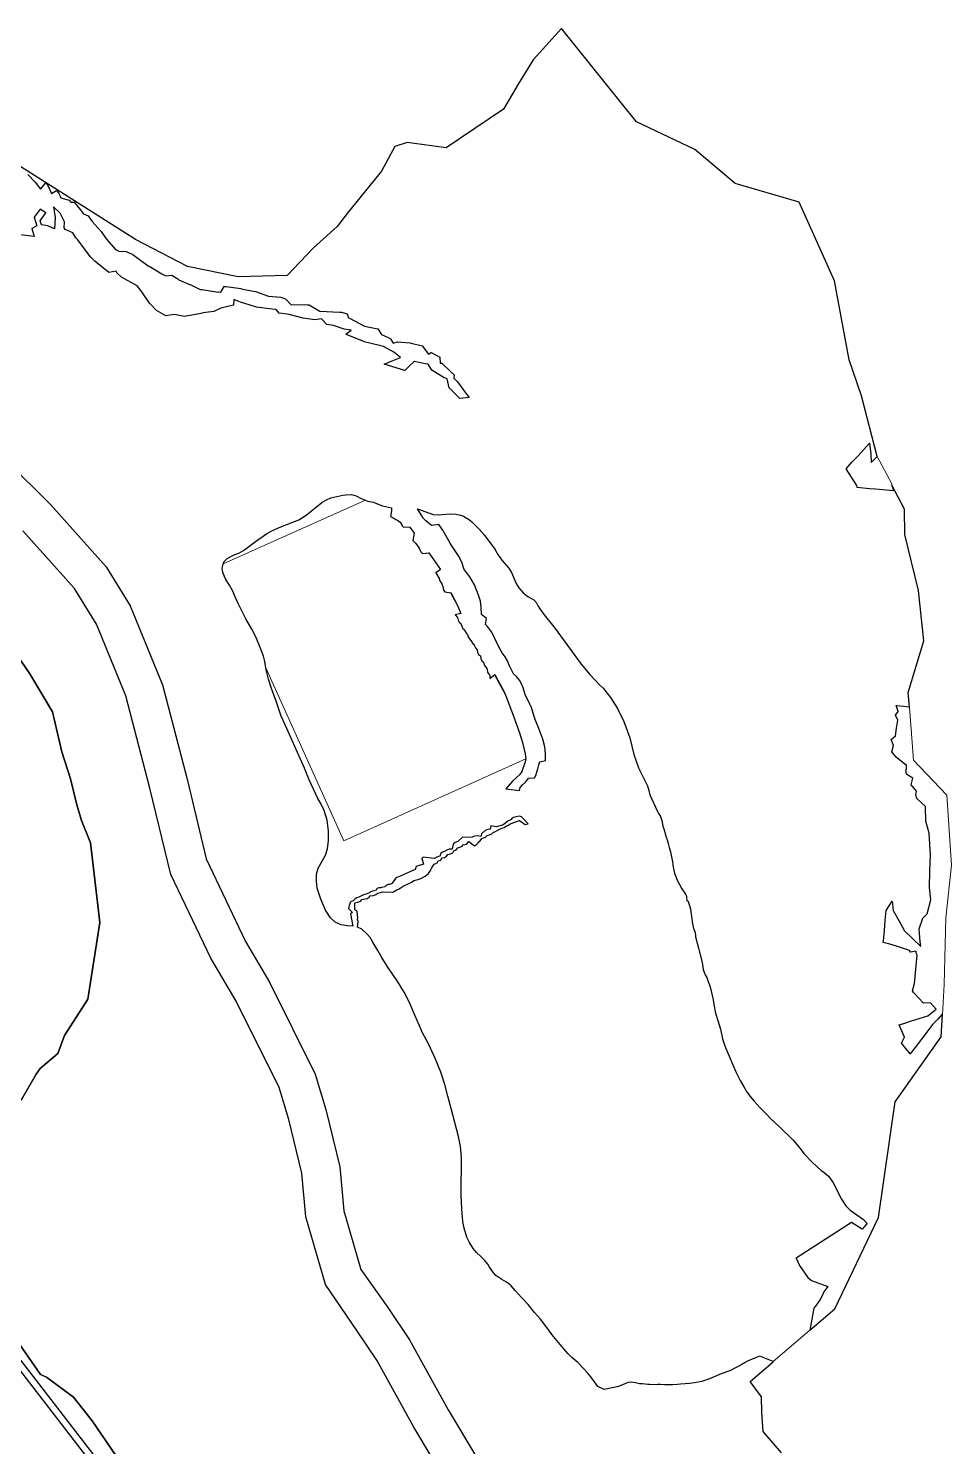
# Model space of a CAD drawing. Header units: millimetres. Extents: x 234550 to 240984, y 469077 to 474234.
# Drawn here: x 239646 to 239934.3, y 470751.5 to 471194.3 of the extents above; entities that cross this region are included whole.
import ezdxf

# ---------------------------------------------------------------- set-up
doc = ezdxf.new("R2010")
doc.units = ezdxf.units.MM
for name, color, linetype, lineweight in [('_proposed _Primary_road_Hatch', 7, 'Continuous', 0), ('_Proposed bicycle track hatch', 60, 'Continuous', 30), ('_Proposed institutional precinct_hatch', 150, 'Continuous', 0), ('_proposed OS-1_hatch', 70, 'Continuous', 0), ('E1', 108, 'Continuous', 30)]:
    doc.layers.add(name, color=color, linetype=linetype, lineweight=lineweight)

msp = doc.modelspace()

# ---------------------------------------------------------------- linework, layer by layer
at = {"layer": '_proposed _Primary_road_Hatch'}
for points in [[(239639.38, 471059.08), (239652.96, 471045.67), (239670.35, 471026.25), (239677.83, 471014), (239687.89, 470989.42), (239695.59, 470959.94), (239701.49, 470935.1), (239713.85, 470909.26), (239721.34, 470896.59), (239735.6, 470867.87), (239738.93, 470856.74), (239743.27, 470838.86), (239744.52, 470825.1), (239749.82, 470806.84), (239758.24, 470794.94), (239765.02, 470784.9), (239777.03, 470762.98), (239786.58, 470747.16)], [(239776.91, 470740.04), (239766.31, 470757.58), (239754.83, 470778.53), (239748.6, 470787.77), (239738.75, 470802.13), (239732.6, 470823.25), (239731.42, 470836.94), (239727.33, 470853.67), (239724.35, 470863.66), (239710.92, 470890.64), (239703.01, 470904.01), (239690.53, 470930.2), (239683.91, 470957.16), (239676.41, 470985.89), (239667.24, 471008.31), (239660.45, 471019.43), (239644.24, 471037.43)]]:
    msp.add_lwpolyline(points, dxfattribs=at)
at = {"layer": '_Proposed bicycle track hatch'}
msp.add_lwpolyline([(239675.13, 470734.32), (239629.6, 470793.19, -0.218525)], format="xyb", dxfattribs=at)
msp.add_lwpolyline([(239631.19, 470794.41), (239676.84, 470735.37)], dxfattribs=at)
at = {"layer": '_Proposed institutional precinct_hatch'}
msp.add_lwpolyline([(239645.86, 471148.66), (239648.1, 471146.29), (239649.79, 471144.14), (239651.49, 471146.13), (239652.13, 471145.31), (239653.27, 471142.77), (239654.79, 471143.76), (239655.42, 471142.99), (239655.99, 471141.97), (239656.11, 471141.42), (239658.71, 471140.69), (239659.25, 471140.03), (239660.29, 471140.12), (239662.21, 471137.75), (239663.22, 471136.39), (239664.67, 471135.77), (239665.64, 471134.45), (239665.92, 471134.05), (239668.72, 471130.89), (239670.27, 471128.62), (239670.4, 471128.55), (239673.24, 471125.28), (239674.24, 471124.81), (239676.59, 471124.67), (239678.65, 471123.69), (239679.02, 471123.45), (239683.43, 471120.2), (239683.76, 471120.04), (239687.67, 471117.74), (239687.72, 471117.72), (239688.89, 471117.05), (239690.77, 471117.26), (239692.64, 471116.18), (239693.04, 471115.87), (239696.08, 471114.44), (239696.71, 471114.27), (239699.67, 471112.82), (239700.23, 471112.76), (239705.24, 471112.02), (239705.36, 471112.04), (239706.15, 471111.94), (239707.1, 471113.76), (239707.73, 471113.76), (239712.37, 471113.09), (239712.82, 471112.88), (239716.9, 471112.21), (239720.97, 471110.76), (239724.8, 471110.44), (239726.24, 471109.89), (239728.02, 471108), (239732.29, 471108.08), (239733.15, 471107.97), (239733.72, 471107.97), (239737.02, 471106.07), (239743.1, 471105.74), (239743.79, 471105.74), (239745.51, 471105.24), (239745.94, 471103.95), (239746.53, 471103.78), (239750.92, 471101.33), (239755.15, 471100.57), (239756.24, 471098.75), (239758.36, 471097.82), (239759.02, 471097.45), (239759.88, 471096.03), (239761.23, 471096.48), (239765.19, 471096.11), (239765.54, 471096), (239769, 471095.17), (239770.95, 471092.57), (239771.75, 471093.1), (239774.45, 471091.64), (239774.57, 471089.8), (239775.11, 471089.85), (239777.93, 471087.15), (239778.98, 471086.14), (239778.8, 471085.08), (239779.88, 471084.04), (239780.27, 471083.55), (239782.22, 471080.96), (239783.63, 471079.09), (239780.76, 471078.8), (239777.39, 471082.14), (239776.78, 471084.95), (239775.98, 471085.2), (239775.82, 471085.22), (239772.01, 471087.63), (239770.87, 471089.53), (239769.99, 471089.61), (239766.47, 471090.28), (239764.9, 471088.9), (239763.5, 471087.47), (239757.06, 471089.53), (239759.63, 471090.57), (239762.2, 471091.62), (239760.06, 471093.26), (239756.88, 471095.03), (239752.21, 471096.14), (239751.29, 471096.4), (239745.8, 471098.56), (239745.12, 471098.86), (239746.79, 471100.11), (239744.56, 471100.47), (239741.24, 471101.57), (239739.16, 471101.84), (239737.53, 471103.61), (239735.47, 471103.31), (239731.79, 471103.83), (239727.48, 471104.98), (239726.81, 471105.08), (239724.29, 471105.38), (239723.4, 471106.52), (239722.12, 471106.68), (239717.19, 471107.31), (239714.92, 471108.02), (239712.56, 471108.74), (239711.44, 471109.2), (239710.2, 471109.67), (239710.05, 471107.88), (239706.13, 471106.98), (239703.89, 471105.91), (239700.54, 471105.48), (239699.83, 471105.32), (239694.77, 471104.38), (239691.59, 471105), (239688.88, 471104.57), (239685.99, 471106.23), (239683.94, 471108.44), (239683.65, 471108.89), (239681.44, 471112.07), (239680.01, 471114), (239675.14, 471116.63), (239673.72, 471117.87), (239673.42, 471118.49), (239671.16, 471118.16), (239666.79, 471121.64), (239665.84, 471122.55), (239665.34, 471123.07), (239661.44, 471128.26), (239660.86, 471128.9), (239659.92, 471130.46), (239657.55, 471131.51), (239657.24, 471132.06), (239657.31, 471133.92), (239655.91, 471136.67), (239653.88, 471138.65), (239654.34, 471135.25), (239654.2, 471131.78), (239652.09, 471132.65), (239650.07, 471132.95), (239649.68, 471134.28), (239651.45, 471136.78), (239649.74, 471137.91), (239647.87, 471135.34), (239648.63, 471132.73), (239647.06, 471131.83), (239647.83, 471129.4), (239641.64, 471130.13)], dxfattribs=at)
for points in [[(239916.13, 471049.91), (239910.46, 471050.44), (239908.57, 471050.61), (239904.79, 471050.97), (239904.62, 471051.63), (239901.3, 471056.82), (239903.25, 471058.96), (239905.03, 471060.92), (239906.81, 471062.88), (239908.59, 471064.84), (239909.07, 471061.36), (239909.1, 471058.78), (239911.04, 471060.71), (239915.55, 471052.08)], [(239874.39, 470779.78), (239873.28, 470779.41), (239870.5, 470778.21), (239869.83, 470777.83), (239868.74, 470777.14), (239865.05, 470775.21), (239862.33, 470774.24), (239858.71, 470772.67), (239856.32, 470771.84), (239853.97, 470771.4), (239852.38, 470771.27), (239851.05, 470771.14), (239849.59, 470771.02), (239848.57, 470770.89), (239847.11, 470770.83), (239844.7, 470770.83), (239843.37, 470770.89), (239842.45, 470770.89), (239842.19, 470770.87), (239839.98, 470770.95), (239839.41, 470770.98), (239837.77, 470771.14), (239836.76, 470771.19), (239835.55, 470771.42), (239834.86, 470771.56), (239834.09, 470771.61), (239833.25, 470771.55), (239832.24, 470771.19), (239830.75, 470770.5), (239829.79, 470770.25), (239828.27, 470769.84), (239825.8, 470769.35), (239823.85, 470770.35), (239822.78, 470771.74), (239821.57, 470773.33), (239820.56, 470774.53), (239819.25, 470776.03), (239817.54, 470777.8), (239815.73, 470779.39), (239814.44, 470780.66), (239812.53, 470782.75), (239809.4, 470786.51), (239808.47, 470787.9), (239805.87, 470791.33), (239804.03, 470793.36), (239802, 470795.9), (239800.01, 470798.13), (239798.11, 470800.22), (239796.74, 470801.74), (239796.01, 470802.38), (239795.28, 470802.89), (239794.55, 470803.34), (239793.82, 470803.69), (239791.99, 470804.91), (239790.99, 470806.1), (239789.93, 470807.59), (239789.47, 470808.51), (239788.56, 470809.65), (239787.28, 470810.88), (239785.95, 470812.17), (239784.9, 470813.42), (239783.69, 470815.31), (239782.87, 470816.98), (239782.02, 470819.69), (239781.66, 470821.81), (239781.34, 470825.79), (239781.14, 470830.09), (239781.24, 470841.78), (239780.93, 470845.25), (239780.33, 470848.31), (239778.02, 470857.06), (239776.96, 470860.97), (239776.03, 470864.6), (239774.76, 470868.41), (239773.13, 470872.48), (239771.04, 470877.06), (239769.11, 470880.68), (239767.66, 470883.83), (239766.33, 470887), (239765.01, 470890.22), (239763.3, 470893.47), (239761.34, 470896.7), (239758.29, 470901.21), (239756.5, 470904), (239755.14, 470906.4), (239753.65, 470908.83), (239752.73, 470910.46), (239751.79, 470911.53), (239750.08, 470913.04), (239748.75, 470913.76), (239748.98, 470915.46), (239748.82, 470916.13), (239748.86, 470916.59), (239748.81, 470917.64), (239748.65, 470918.57), (239748.53, 470918.83), (239747.95, 470919.17), (239747.97, 470921.32), (239748.85, 470921.49), (239749.76, 470921.87), (239750.04, 470922.38), (239751.83, 470922.69), (239752.39, 470923.05), (239752.75, 470923.51), (239753.78, 470923.62), (239754.54, 470923.91), (239754.99, 470924.37), (239755.99, 470924.56), (239756.54, 470924.73), (239759.8, 470924.65), (239761.03, 470925.37), (239761.77, 470925.67), (239763.07, 470926.51), (239764.78, 470927.37), (239765.72, 470927.73), (239766.32, 470928.31), (239768.07, 470928.66), (239768.59, 470928.86), (239769.86, 470929.59), (239770.94, 470930.5), (239771.55, 470931.37), (239772.07, 470932.42), (239772.72, 470933.37), (239773, 470933.45), (239773.6, 470933.85), (239773.93, 470934.47), (239774.83, 470934.61), (239775.11, 470935.34), (239775.94, 470935.51), (239776.56, 470935.88), (239777, 470936.37), (239777.85, 470936.6), (239778.48, 470936.97), (239778.84, 470937.59), (239779.54, 470937.9), (239780.07, 470938.46), (239781.07, 470938.82), (239781.43, 470939.02), (239781.74, 470939.46), (239782.79, 470939.65), (239783.5, 470940.49), (239785.3, 470939.13), (239785.9, 470939.55), (239786.41, 470940.03), (239786.69, 470940.37), (239786.91, 470940.54), (239787.36, 470941.09), (239787.6, 470941.37), (239788.07, 470941.56), (239788.68, 470941.86), (239789.28, 470942.37), (239789.99, 470942.54), (239790.75, 470942.89), (239791.24, 470943.37), (239791.61, 470943.48), (239792.41, 470943.87), (239793.26, 470944.39), (239793.87, 470944.58), (239794.54, 470944.84), (239795.28, 470945.37), (239795.88, 470945.57), (239796.42, 470945.99), (239799.34, 470947), (239801.07, 470945.74), (239802.07, 470946), (239799.97, 470948.16), (239799.37, 470948.37), (239798.24, 470948.2), (239797.5, 470947.95), (239796.89, 470947.56), (239796.81, 470947.37), (239795.69, 470946.76), (239794.55, 470945.89), (239794.07, 470945.52), (239792.07, 470945.08), (239790.38, 470945.37), (239790.18, 470944.28), (239789.47, 470944.16), (239788.59, 470943.86), (239787.53, 470942.82), (239787.27, 470942.01), (239786.3, 470942.2), (239785.28, 470942.11), (239784.59, 470941.86), (239781.45, 470941.75), (239780.14, 470940.42), (239779.28, 470940.16), (239778.74, 470939.7), (239778.66, 470939.37), (239778.57, 470939.21), (239778.35, 470938.09), (239777.43, 470938.02), (239776.66, 470937.78), (239775.96, 470937.37), (239775.31, 470937.14), (239774.75, 470936.7), (239774.44, 470935.86), (239773.75, 470935.7), (239772.73, 470935.15), (239769.27, 470935.57), (239768.88, 470935.19), (239769.39, 470933.37), (239767.07, 470932.66), (239766.72, 470931.73), (239762.07, 470929.63), (239761.07, 470929.18), (239760.58, 470928.87), (239759.55, 470927.43), (239759.53, 470927.37), (239758.75, 470927.05), (239758.37, 470927.08), (239757.68, 470926.77), (239757.35, 470926.26), (239756.34, 470926.11), (239756.07, 470926.01), (239755.49, 470925.96), (239755.07, 470925.84), (239754.77, 470925.68), (239754.56, 470925.28), (239753.17, 470924.87), (239752.56, 470924.57), (239752.34, 470924.37), (239751.39, 470924.06), (239751.07, 470923.89), (239750.67, 470923.78), (239749.17, 470923.06), (239748.57, 470922.87), (239748.07, 470922.57), (239747.43, 470921.97), (239746.74, 470921.71), (239746.47, 470921.4), (239746.2, 470920.5), (239745.92, 470919.53), (239747.2, 470918.32), (239746.6, 470917.84), (239747.35, 470914.02), (239745.53, 470914.14), (239743.71, 470914.44), (239741.8, 470915.24), (239740.29, 470916.61), (239738.82, 470919), (239737.28, 470922.46), (239736.22, 470925.85), (239735.95, 470928.11), (239736.01, 470930.3), (239736.53, 470932.17), (239738.74, 470936.23), (239739.39, 470938.13), (239739.67, 470940.73), (239739.75, 470943.68), (239739.27, 470947.12), (239738.32, 470950.19), (239737.42, 470952.1), (239736.31, 470954.11), (239733.66, 470959.75), (239732.2, 470963.33), (239728.77, 470971.06), (239726.71, 470975.73), (239724.93, 470979.63), (239723.52, 470983.93), (239721.88, 470988.18), (239720.95, 470991.14), (239720.23, 470994.11), (239719.86, 470996.64), (239719.45, 470998.32), (239718.61, 471000.53), (239717.02, 471004.36), (239715.73, 471006.79), (239713.92, 471010.02), (239711.64, 471014.51), (239710.59, 471016.9), (239709.74, 471018.83), (239708.79, 471020.51), (239707.73, 471022.01), (239707.09, 471023.36), (239706.74, 471024.53), (239706.5, 471025.78), (239706.8, 471027.05), (239707.16, 471027.83), (239708.1, 471028.79), (239709.83, 471029.75), (239710.44, 471030.09), (239711.71, 471030.47), (239713.18, 471031.27), (239716.92, 471034.15), (239720.37, 471036.53), (239721.84, 471037.38), (239723.14, 471037.96), (239724.84, 471038.75), (239730.5, 471040.88), (239732.71, 471042.3), (239737.65, 471046.31), (239739.05, 471047.16), (239740.41, 471047.74), (239744.22, 471048.63), (239745.14, 471048.71), (239746.85, 471048.8), (239748.33, 471048.38), (239749.91, 471047.53), (239752.03, 471046.7), (239753.62, 471046.37), (239756.59, 471045.21), (239759.4, 471044.64), (239759.38, 471043.73), (239759.07, 471041.98), (239760.15, 471041.43), (239760.73, 471041.03), (239761.22, 471040.75), (239762.07, 471040.12), (239762.61, 471039.37), (239762.76, 471039.06), (239763.07, 471038.68), (239765.14, 471038.55), (239766.42, 471036.72), (239766.07, 471034.43), (239766.96, 471033.48), (239767.81, 471032.37), (239768.07, 471032.04), (239768.54, 471030.91), (239769.07, 471030.38), (239771, 471030.62), (239774.7, 471025.37), (239773.25, 471024.37), (239773.51, 471023.81), (239774.28, 471022.58), (239774.5, 471021.8), (239775.07, 471020.87), (239775.37, 471020.08), (239775.66, 471018.96), (239776.06, 471018.37), (239778.04, 471018.11), (239779.06, 471016.02), (239780.07, 471013.93), (239781.06, 471011.64), (239779.22, 471011.23), (239779.96, 471010.37), (239780.22, 471009.52), (239780.53, 471008.92), (239781.07, 471008.57), (239781.41, 471007.37), (239781.62, 471006.92), (239782.07, 471006.6), (239782.25, 471006.19), (239782.8, 471005.37), (239783.07, 471005.09), (239783.31, 471004.37), (239783.58, 471003.88), (239784.28, 471003.16), (239784.71, 471002.37), (239785.07, 471002.05), (239785.27, 471001.57), (239785.4, 471001.37), (239785.57, 471000.88), (239786.16, 471000.29), (239786.26, 470999.56), (239786.36, 470999.37), (239786.56, 470998.86), (239787.12, 470998.41), (239787.23, 470997.53), (239787.34, 470997.37), (239787.56, 470996.86), (239788.12, 470996.48), (239788.4, 470995.37), (239789.07, 470994.7), (239789.27, 470994.18), (239789.39, 470993.37), (239789.78, 470992.66), (239790.1, 470992.41), (239790.08, 470991.37), (239791.68, 470992.62), (239792.61, 470990.87), (239794.47, 470987.37), (239795.31, 470985.37), (239796.32, 470982.62), (239797.34, 470979.87), (239799.37, 470974.37), (239800.25, 470971.37), (239801.07, 470967.81), (239801.32, 470966.39), (239801.09, 470965.37), (239800.07, 470962.34), (239799.43, 470961.37), (239797.13, 470959.31), (239795.07, 470956.86), (239799.36, 470956.37), (239799.57, 470957.37), (239800.32, 470958.13), (239801.32, 470959.12), (239802.17, 470960.28), (239804.06, 470960.36), (239804.43, 470961.02), (239804.67, 470961.77), (239804.91, 470962.54), (239805.07, 470963.19), (239805.42, 470964.37), (239805.66, 470965.37), (239807.42, 470965.72), (239807.49, 470967.37), (239807.34, 470969.37), (239807.16, 470970.46), (239806.68, 470972.37), (239805.43, 470975.73), (239804.24, 470978.54), (239803.94, 470979.49), (239803.04, 470982.34), (239802.6, 470983.37), (239801.11, 470986.37), (239800.4, 470988.7), (239800.1, 470989.4), (239799.41, 470990.71), (239798.92, 470991.37), (239798.53, 470991.84), (239797.5, 470992.8), (239796.17, 470995.47), (239795.59, 470996.9), (239794.85, 470998.15), (239793.92, 470999.37), (239793.44, 471000.3), (239791.83, 471003.37), (239791.3, 471004.6), (239790.58, 471005.88), (239789.31, 471007.61), (239788.75, 471008.19), (239789.07, 471010.09), (239787.48, 471011.37), (239787.42, 471013.72), (239787.17, 471015.47), (239786.59, 471017.37), (239785.26, 471020.56), (239783.8, 471023.1), (239782.11, 471025.37), (239781.34, 471027.64), (239780.32, 471029.62), (239777.8, 471033.37), (239775.4, 471037.7), (239774.17, 471039.47), (239771.87, 471039.17), (239770.07, 471040.63), (239769.32, 471041.37), (239768.82, 471042.19), (239767.53, 471044.31), (239772.36, 471042.56), (239773.92, 471042.44), (239777.74, 471042.75), (239779.45, 471042.67), (239781.04, 471042.33), (239781.89, 471041.99), (239782.73, 471041.5), (239783.71, 471040.85), (239784.44, 471040.24), (239784.84, 471039.81), (239786.42, 471038.25), (239786.75, 471038.01), (239788.34, 471036.21), (239791.62, 471031.77), (239792.59, 471030.02), (239792.79, 471029.75), (239793.85, 471028.29), (239796.06, 471025.84), (239796.87, 471024.43), (239798.3, 471021.03), (239799.13, 471019.7), (239800.54, 471018.15), (239801.99, 471016.95), (239803.79, 471015.89), (239804.66, 471014.94), (239805.21, 471013.96), (239805.72, 471013.12), (239807.01, 471011.22), (239810.51, 471006.98), (239814.96, 471000.81), (239818.6, 470995.8), (239821.29, 470992.56), (239824.27, 470989.36), (239825.44, 470988.37), (239827.79, 470985.43), (239829.99, 470981.97), (239831.95, 470977.88), (239833.8, 470972.87), (239835.05, 470967.64), (239836.48, 470963.5), (239839.3, 470957.84), (239839.74, 470956.4), (239840.01, 470955.05), (239842.38, 470949.85), (239842.69, 470949.16), (239843.32, 470948.22), (239843.76, 470947.04), (239844.14, 470945.29), (239844.39, 470944.38), (239845.14, 470941.85), (239845.4, 470941), (239845.74, 470939.8), (239846.08, 470938.59), (239846.44, 470937.24), (239847.13, 470934.1), (239847.33, 470932.46), (239847.73, 470930.54), (239848.57, 470928.34), (239849.99, 470925.72), (239851.17, 470924.05), (239851.35, 470923.65), (239851.45, 470923.37), (239851.51, 470922.93), (239851.51, 470922.81), (239851.6, 470922.37), (239851.55, 470921.89), (239852.04, 470921.86), (239852.7, 470919.29), (239853.31, 470914.77), (239853.75, 470912.89), (239854.08, 470912.4), (239854.32, 470911.24), (239854.26, 470910.72), (239855.22, 470907.17), (239856.37, 470902.67), (239856.7, 470900.46), (239857.28, 470898.8), (239857.83, 470898.01), (239858.99, 470894.72), (239859.77, 470891.03), (239859.97, 470889.53), (239860.52, 470886.91), (239861.27, 470884.59), (239862.13, 470881.88), (239862.77, 470878.9), (239863.43, 470876.7), (239863.88, 470875.6), (239866.84, 470868.54), (239868.27, 470865.84), (239869.3, 470864.1), (239870.23, 470862.38), (239871.33, 470860.8), (239872.59, 470859.35), (239874.47, 470857.29), (239876.21, 470855.49), (239877.8, 470853.85), (239880.42, 470851.53), (239884.79, 470847.26), (239886.99, 470844.62), (239888.12, 470843.06), (239890.71, 470840.3), (239893.57, 470837.76), (239894.37, 470837.23), (239895.96, 470835.82), (239897.3, 470833.9), (239899.82, 470828.79), (239901.21, 470826.67), (239902.61, 470825.36), (239906.73, 470822.42), (239907.63, 470821.43), (239907.8, 470821.09), (239906.36, 470819.41), (239902.95, 470821.48), (239885.74, 470810.37), (239886.74, 470808.04), (239889.35, 470804.37), (239890.49, 470803.37), (239895.63, 470801.51), (239894.37, 470799.83), (239893.87, 470798.63), (239893.19, 470797.46), (239891.74, 470795.38), (239891.24, 470794.77), (239889.98, 470787.88), (239878.58, 470778.06)], [(239931.28, 470886.52), (239929.94, 470884.94), (239928.38, 470883.43), (239924.82, 470878.77), (239922.45, 470875.67), (239921.27, 470874.12), (239918.6, 470877.45), (239919.49, 470879.37), (239917.85, 470883.22), (239919.64, 470883.78), (239921.42, 470884.34), (239926.79, 470886.03), (239929.46, 470888.13), (239927.65, 470890.08), (239925.43, 470889.98), (239923.86, 470891.68), (239922.34, 470893.32), (239922.02, 470893.86), (239922.65, 470896.14), (239923.53, 470905), (239923.22, 470905.65), (239923.17, 470905.74), (239923.22, 470906.27), (239921.37, 470905.89), (239921.12, 470906.41), (239917.02, 470907.74), (239914.97, 470908.4), (239912.93, 470908.97), (239912.95, 470909.45), (239913.26, 470912.68), (239913.55, 470915.82), (239913.85, 470918.95), (239915.68, 470921.84), (239915.96, 470918.92), (239917.78, 470915.76), (239919.59, 470912.6), (239924.6, 470907.69), (239924.46, 470909.09), (239924.07, 470913.22), (239925.27, 470916.56), (239926.66, 470917.87), (239927.76, 470922.25), (239927.39, 470926.14), (239927.5, 470931.33), (239927.66, 470936.17), (239927.26, 470943.02), (239926.23, 470946.79), (239926.09, 470951.4), (239923.43, 470953.92), (239923.05, 470954.88), (239923.3, 470956.19), (239922.9, 470956.68), (239921.64, 470958.2), (239922.14, 470960.22), (239920.32, 470961.4), (239920.02, 470961.76), (239920.16, 470964.19), (239916.96, 470966.83), (239915.57, 470968.42), (239916.11, 470970.4), (239915.41, 470972.26), (239916.69, 470973.5), (239917.06, 470975.89), (239917.51, 470978.31), (239916.69, 470979.94), (239917.58, 470981.1), (239916.9, 470982.9), (239919.27, 470982.7), (239920.85, 470982.5), (239921.11, 470982.42), (239922.37, 470965.87), (239932.74, 470954.96), (239934.25, 470933.06), (239932.4, 470916.62), (239931.95, 470895.83), (239931.42, 470886.43)]]:
    msp.add_lwpolyline(points, close=True, dxfattribs=at)
at = {"layer": '_proposed OS-1_hatch'}
msp.add_lwpolyline([(239790.08, 470991.37), (239790.1, 470992.41), (239789.78, 470992.66), (239789.39, 470993.37), (239789.27, 470994.18), (239789.07, 470994.7), (239788.4, 470995.37), (239788.12, 470996.48), (239787.56, 470996.86), (239787.34, 470997.37), (239787.23, 470997.53), (239787.12, 470998.41), (239786.56, 470998.86), (239786.36, 470999.37), (239786.26, 470999.56), (239786.16, 471000.29), (239785.57, 471000.88), (239785.4, 471001.37), (239785.27, 471001.57), (239785.07, 471002.05), (239784.71, 471002.37), (239784.28, 471003.16), (239783.58, 471003.88), (239783.31, 471004.37), (239783.07, 471005.09), (239782.8, 471005.37), (239782.25, 471006.19), (239782.07, 471006.6), (239781.62, 471006.92), (239781.41, 471007.37), (239781.07, 471008.57), (239780.53, 471008.92), (239780.22, 471009.52), (239779.96, 471010.37), (239779.22, 471011.23), (239781.06, 471011.64), (239780.07, 471013.93), (239780, 471014.07), (239777.82, 471018.14), (239776.06, 471018.37), (239775.66, 471018.96), (239775.37, 471020.08), (239775.07, 471020.87), (239774.5, 471021.8), (239774.28, 471022.58), (239773.51, 471023.81), (239773.25, 471024.37), (239774.7, 471025.37), (239771.51, 471029.9), (239771, 471030.62), (239769.07, 471030.38), (239768.54, 471030.91), (239768.07, 471032.04), (239767.81, 471032.37), (239766.96, 471033.48), (239766.07, 471034.43), (239766.42, 471036.72), (239765.14, 471038.55), (239763.07, 471038.68), (239762.76, 471039.06), (239762.61, 471039.37), (239762.07, 471040.12), (239761.22, 471040.75), (239760.73, 471041.03), (239760.15, 471041.43), (239759.07, 471041.98), (239759.38, 471043.73), (239759.4, 471044.64), (239756.59, 471045.21), (239753.62, 471046.37), (239752.03, 471046.7), (239751.24, 471047.01), (239706.85, 471027.17), (239706.8, 471027.05), (239706.5, 471025.78), (239706.74, 471024.53), (239706.84, 471024.21), (239708.01, 471021.62), (239708.79, 471020.51), (239709.74, 471018.83), (239710.59, 471016.9), (239711.64, 471014.51), (239713.92, 471010.02), (239715.73, 471006.79), (239717.02, 471004.36), (239718.61, 471000.53), (239719.45, 470998.32), (239719.86, 470996.64), (239720.15, 470994.67), (239744.48, 470940.69), (239801.3, 470966.29), (239801.32, 470966.39), (239801.07, 470967.81), (239800.25, 470971.37), (239799.37, 470974.37), (239797.34, 470979.87), (239796.32, 470982.62), (239795.31, 470985.37), (239794.98, 470986.15), (239791.56, 470992.53)], close=True, dxfattribs=at)
at = {"layer": 'E1'}
for points in [[(239881.17, 470749.63), (239875.41, 470756.28), (239875.02, 470762.16), (239874.92, 470767.03), (239871.35, 470771.91), (239878.51, 470778), (239878.58, 470778.06), (239874.39, 470779.78), (239873.28, 470779.41), (239870.5, 470778.21), (239869.83, 470777.83), (239868.74, 470777.14), (239865.05, 470775.21), (239862.33, 470774.24), (239858.71, 470772.67), (239856.32, 470771.84), (239853.97, 470771.4), (239852.38, 470771.27), (239851.05, 470771.14), (239849.59, 470771.02), (239848.57, 470770.89), (239847.11, 470770.83), (239844.7, 470770.83), (239843.37, 470770.89), (239842.45, 470770.89), (239842.19, 470770.87), (239839.98, 470770.95), (239839.41, 470770.98), (239837.77, 470771.14), (239836.76, 470771.19), (239835.55, 470771.42), (239834.86, 470771.56), (239834.09, 470771.61), (239833.25, 470771.55), (239832.24, 470771.19), (239830.75, 470770.5), (239829.79, 470770.25), (239828.27, 470769.84), (239825.8, 470769.35), (239823.85, 470770.35), (239822.78, 470771.74), (239821.57, 470773.33), (239820.56, 470774.53), (239819.25, 470776.03), (239817.54, 470777.8), (239815.73, 470779.39), (239814.44, 470780.66), (239812.53, 470782.75), (239809.4, 470786.51), (239808.47, 470787.9), (239805.87, 470791.33), (239804.03, 470793.36), (239802, 470795.9), (239800.01, 470798.13), (239798.11, 470800.22), (239796.74, 470801.74), (239796.01, 470802.38), (239795.28, 470802.89), (239794.55, 470803.34), (239793.82, 470803.69), (239791.99, 470804.91), (239790.99, 470806.1), (239789.93, 470807.59), (239789.47, 470808.51), (239788.56, 470809.65), (239787.28, 470810.88), (239785.95, 470812.17), (239784.9, 470813.42), (239783.69, 470815.31), (239782.87, 470816.98), (239782.02, 470819.69), (239781.66, 470821.81), (239781.34, 470825.79), (239781.14, 470830.09), (239781.24, 470841.78), (239780.93, 470845.25), (239780.33, 470848.31), (239778.02, 470857.06), (239776.96, 470860.97), (239776.03, 470864.6), (239774.76, 470868.41), (239773.13, 470872.48), (239771.04, 470877.06), (239769.11, 470880.68), (239767.66, 470883.83), (239766.33, 470887), (239765.01, 470890.22), (239763.3, 470893.47), (239761.34, 470896.7), (239758.29, 470901.21), (239756.5, 470904), (239755.14, 470906.4), (239753.65, 470908.83), (239752.73, 470910.46), (239751.79, 470911.53), (239750.08, 470913.04), (239748.75, 470913.76), (239748.98, 470915.46), (239748.82, 470916.13), (239748.86, 470916.59), (239748.81, 470917.64), (239748.65, 470918.57), (239748.53, 470918.83), (239747.95, 470919.17), (239747.97, 470921.32), (239748.85, 470921.49), (239749.76, 470921.87), (239750.04, 470922.38), (239751.83, 470922.69), (239752.39, 470923.05), (239752.75, 470923.51), (239753.78, 470923.62), (239754.54, 470923.91), (239754.99, 470924.37), (239755.99, 470924.56), (239756.54, 470924.73), (239759.8, 470924.65), (239761.03, 470925.37), (239761.77, 470925.67), (239763.07, 470926.51), (239764.78, 470927.37), (239765.72, 470927.73), (239766.32, 470928.31), (239768.07, 470928.66), (239768.59, 470928.86), (239769.86, 470929.59), (239770.94, 470930.5), (239771.55, 470931.37), (239772.07, 470932.42), (239772.72, 470933.37), (239773, 470933.45), (239773.6, 470933.85), (239773.93, 470934.47), (239774.83, 470934.61), (239775.11, 470935.34), (239775.94, 470935.51), (239776.56, 470935.88), (239777, 470936.37), (239777.85, 470936.6), (239778.48, 470936.97), (239778.84, 470937.59), (239779.54, 470937.9), (239780.07, 470938.46), (239781.07, 470938.82), (239781.43, 470939.02), (239781.74, 470939.46), (239782.79, 470939.65), (239783.5, 470940.49), (239785.3, 470939.13), (239785.9, 470939.55), (239786.41, 470940.03), (239786.69, 470940.37), (239786.91, 470940.54), (239787.36, 470941.09), (239787.6, 470941.37), (239788.07, 470941.56), (239788.68, 470941.86), (239789.28, 470942.37), (239789.99, 470942.54), (239790.75, 470942.89), (239791.24, 470943.37), (239791.61, 470943.48), (239792.41, 470943.87), (239793.26, 470944.39), (239793.87, 470944.58), (239794.54, 470944.84), (239795.28, 470945.37), (239795.88, 470945.57), (239796.42, 470945.99), (239799.34, 470947), (239801.07, 470945.74), (239802.07, 470946), (239799.97, 470948.16), (239799.37, 470948.37), (239798.24, 470948.2), (239797.5, 470947.95), (239796.89, 470947.56), (239796.81, 470947.37), (239795.69, 470946.76), (239794.55, 470945.89), (239794.07, 470945.52), (239792.07, 470945.08), (239790.38, 470945.37), (239790.18, 470944.28), (239789.47, 470944.16), (239788.59, 470943.86), (239787.53, 470942.82), (239787.27, 470942.01), (239786.3, 470942.2), (239785.28, 470942.11), (239784.59, 470941.86), (239781.45, 470941.75), (239780.14, 470940.42), (239779.28, 470940.16), (239778.74, 470939.7), (239778.66, 470939.37), (239778.57, 470939.21), (239778.35, 470938.09), (239777.43, 470938.02), (239776.66, 470937.78), (239775.96, 470937.37), (239775.31, 470937.14), (239774.75, 470936.7), (239774.44, 470935.86), (239773.75, 470935.7), (239772.73, 470935.15), (239769.27, 470935.57), (239768.88, 470935.19), (239769.39, 470933.37), (239767.07, 470932.66), (239766.72, 470931.73), (239762.07, 470929.63), (239761.07, 470929.18), (239760.58, 470928.87), (239759.55, 470927.43), (239759.53, 470927.37), (239758.75, 470927.05), (239758.37, 470927.08), (239757.68, 470926.77), (239757.35, 470926.26), (239756.34, 470926.11), (239756.07, 470926.01), (239755.49, 470925.96), (239755.07, 470925.84), (239754.77, 470925.68), (239754.56, 470925.28), (239753.17, 470924.87), (239752.56, 470924.57), (239752.34, 470924.37), (239751.39, 470924.06), (239751.07, 470923.89), (239750.67, 470923.78), (239749.17, 470923.06), (239748.57, 470922.87), (239748.07, 470922.57), (239747.43, 470921.97), (239746.74, 470921.71), (239746.47, 470921.4), (239746.2, 470920.5), (239745.92, 470919.53), (239747.2, 470918.32), (239746.6, 470917.84), (239747.35, 470914.02), (239745.53, 470914.14), (239743.71, 470914.44), (239741.8, 470915.24), (239740.29, 470916.61), (239738.82, 470919), (239737.28, 470922.46), (239736.22, 470925.85), (239735.95, 470928.11), (239736.01, 470930.3), (239736.53, 470932.17), (239738.74, 470936.23), (239739.39, 470938.13), (239739.67, 470940.73), (239739.75, 470943.68), (239739.27, 470947.12), (239738.32, 470950.19), (239737.42, 470952.1), (239736.31, 470954.11), (239733.66, 470959.75), (239732.2, 470963.33), (239728.77, 470971.06), (239726.71, 470975.73), (239724.93, 470979.63), (239723.52, 470983.93), (239721.88, 470988.18), (239720.95, 470991.14), (239720.23, 470994.11), (239719.86, 470996.64), (239719.45, 470998.32), (239718.61, 471000.53), (239717.02, 471004.36), (239715.73, 471006.79), (239713.92, 471010.02), (239711.64, 471014.51), (239710.59, 471016.9), (239709.74, 471018.83), (239708.79, 471020.51), (239707.73, 471022.01), (239707.09, 471023.36), (239706.74, 471024.53), (239706.5, 471025.78), (239706.8, 471027.05), (239707.16, 471027.83), (239708.1, 471028.79), (239709.83, 471029.75), (239710.44, 471030.09), (239711.71, 471030.47), (239713.18, 471031.27), (239716.92, 471034.15), (239720.37, 471036.53), (239721.84, 471037.38), (239723.14, 471037.96), (239724.84, 471038.75), (239730.5, 471040.88), (239732.71, 471042.3), (239737.65, 471046.31), (239739.05, 471047.16), (239740.41, 471047.74), (239744.22, 471048.63), (239745.14, 471048.71), (239746.85, 471048.8), (239748.33, 471048.38), (239749.91, 471047.53), (239752.03, 471046.7), (239753.62, 471046.37), (239756.59, 471045.21), (239759.4, 471044.64), (239759.38, 471043.73), (239759.07, 471041.98), (239760.15, 471041.43), (239760.73, 471041.03), (239761.22, 471040.75), (239762.07, 471040.12), (239762.61, 471039.37), (239762.76, 471039.06), (239763.07, 471038.68), (239765.14, 471038.55), (239766.42, 471036.72), (239766.07, 471034.43), (239766.96, 471033.48), (239767.81, 471032.37), (239768.07, 471032.04), (239768.54, 471030.91), (239769.07, 471030.38), (239771, 471030.62), (239774.7, 471025.37), (239773.25, 471024.37), (239773.51, 471023.81), (239774.28, 471022.58), (239774.5, 471021.8), (239775.07, 471020.87), (239775.37, 471020.08), (239775.66, 471018.96), (239776.06, 471018.37), (239778.04, 471018.11), (239779.06, 471016.02), (239780.07, 471013.93), (239781.06, 471011.64), (239779.22, 471011.23), (239779.96, 471010.37), (239780.22, 471009.52), (239780.53, 471008.92), (239781.07, 471008.57), (239781.41, 471007.37), (239781.62, 471006.92), (239782.07, 471006.6), (239782.25, 471006.19), (239782.8, 471005.37), (239783.07, 471005.09), (239783.31, 471004.37), (239783.58, 471003.88), (239784.28, 471003.16), (239784.71, 471002.37), (239785.07, 471002.05), (239785.27, 471001.57), (239785.4, 471001.37), (239785.57, 471000.88), (239786.16, 471000.29), (239786.26, 470999.56), (239786.36, 470999.37), (239786.56, 470998.86), (239787.12, 470998.41), (239787.23, 470997.53), (239787.34, 470997.37), (239787.56, 470996.86), (239788.12, 470996.48), (239788.4, 470995.37), (239789.07, 470994.7), (239789.27, 470994.18), (239789.39, 470993.37), (239789.78, 470992.66), (239790.1, 470992.41), (239790.08, 470991.37), (239791.68, 470992.62), (239792.61, 470990.87), (239794.47, 470987.37), (239795.31, 470985.37), (239796.32, 470982.62), (239797.34, 470979.87), (239799.37, 470974.37), (239800.25, 470971.37), (239801.07, 470967.81), (239801.32, 470966.39), (239801.09, 470965.37), (239800.07, 470962.34), (239799.43, 470961.37), (239797.13, 470959.31), (239795.07, 470956.86), (239799.36, 470956.37), (239799.57, 470957.37), (239800.32, 470958.13), (239801.32, 470959.12), (239802.17, 470960.28), (239804.06, 470960.36), (239804.43, 470961.02), (239804.67, 470961.77), (239804.91, 470962.54), (239805.07, 470963.19), (239805.42, 470964.37), (239805.66, 470965.37), (239807.42, 470965.72), (239807.49, 470967.37), (239807.34, 470969.37), (239807.16, 470970.46), (239806.68, 470972.37), (239805.43, 470975.73), (239804.24, 470978.54), (239803.94, 470979.49), (239803.04, 470982.34), (239802.6, 470983.37), (239801.11, 470986.37), (239800.4, 470988.7), (239800.1, 470989.4), (239799.41, 470990.71), (239798.92, 470991.37), (239798.53, 470991.84), (239797.5, 470992.8), (239796.17, 470995.47), (239795.59, 470996.9), (239794.85, 470998.15), (239793.92, 470999.37), (239793.44, 471000.3), (239791.83, 471003.37), (239791.3, 471004.6), (239790.58, 471005.88), (239789.31, 471007.61), (239788.75, 471008.19), (239789.07, 471010.09), (239787.48, 471011.37), (239787.42, 471013.72), (239787.17, 471015.47), (239786.59, 471017.37), (239785.26, 471020.56), (239783.8, 471023.1), (239782.11, 471025.37), (239781.34, 471027.64), (239780.32, 471029.62), (239777.8, 471033.37), (239775.4, 471037.7), (239774.17, 471039.47), (239771.87, 471039.17), (239770.07, 471040.63), (239769.32, 471041.37), (239768.82, 471042.19), (239767.53, 471044.31), (239772.36, 471042.56), (239773.92, 471042.44), (239777.74, 471042.75), (239779.45, 471042.67), (239781.04, 471042.33), (239781.89, 471041.99), (239782.73, 471041.5), (239783.71, 471040.85), (239784.44, 471040.24), (239784.84, 471039.81), (239786.42, 471038.25), (239786.75, 471038.01), (239788.34, 471036.21), (239791.62, 471031.77), (239792.59, 471030.02), (239792.79, 471029.75), (239793.85, 471028.29), (239796.06, 471025.84), (239796.87, 471024.43), (239798.3, 471021.03), (239799.13, 471019.7), (239800.54, 471018.15), (239801.99, 471016.95), (239803.79, 471015.89), (239804.66, 471014.94), (239805.21, 471013.96), (239805.72, 471013.12), (239807.01, 471011.22), (239810.51, 471006.98), (239814.96, 471000.81), (239818.6, 470995.8), (239821.29, 470992.56), (239824.27, 470989.36), (239825.44, 470988.37), (239827.79, 470985.43), (239829.99, 470981.97), (239831.95, 470977.88), (239833.8, 470972.87), (239835.05, 470967.64), (239836.48, 470963.5), (239839.3, 470957.84), (239839.74, 470956.4), (239840.01, 470955.05), (239842.38, 470949.85), (239842.69, 470949.16), (239843.32, 470948.22), (239843.76, 470947.04), (239844.14, 470945.29), (239844.39, 470944.38), (239845.14, 470941.85), (239845.4, 470941), (239845.74, 470939.8), (239846.08, 470938.59), (239846.44, 470937.24), (239847.13, 470934.1), (239847.33, 470932.46), (239847.73, 470930.54), (239848.57, 470928.34), (239849.99, 470925.72), (239851.17, 470924.05), (239851.35, 470923.65), (239851.45, 470923.37), (239851.51, 470922.93), (239851.51, 470922.81), (239851.6, 470922.37), (239851.55, 470921.89), (239852.04, 470921.86), (239852.7, 470919.29), (239853.31, 470914.77), (239853.75, 470912.89), (239854.08, 470912.4), (239854.32, 470911.24), (239854.26, 470910.72), (239855.22, 470907.17), (239856.37, 470902.67), (239856.7, 470900.46), (239857.28, 470898.8), (239857.83, 470898.01), (239858.99, 470894.72), (239859.77, 470891.03), (239859.97, 470889.53), (239860.52, 470886.91), (239861.27, 470884.59), (239862.13, 470881.88), (239862.77, 470878.9), (239863.43, 470876.7), (239863.88, 470875.6), (239866.84, 470868.54), (239868.27, 470865.84), (239869.3, 470864.1), (239870.23, 470862.38), (239871.33, 470860.8), (239872.59, 470859.35), (239874.47, 470857.29), (239876.21, 470855.49), (239877.8, 470853.85), (239880.42, 470851.53), (239884.79, 470847.26), (239886.99, 470844.62), (239888.12, 470843.06), (239890.71, 470840.3), (239893.57, 470837.76), (239894.37, 470837.23), (239895.96, 470835.82), (239897.3, 470833.9), (239899.82, 470828.79), (239901.21, 470826.67), (239902.61, 470825.36), (239906.73, 470822.42), (239907.63, 470821.43), (239907.8, 470821.09), (239906.36, 470819.41), (239902.95, 470821.48), (239885.74, 470810.37), (239886.74, 470808.04), (239889.35, 470804.37), (239890.49, 470803.37), (239895.63, 470801.51), (239894.37, 470799.83), (239893.87, 470798.63), (239893.19, 470797.46), (239891.74, 470795.38), (239891.24, 470794.77), (239889.98, 470787.87), (239897.81, 470794.6), (239911.44, 470823.07), (239916.64, 470859.19), (239930.97, 470879.45), (239931.36, 470886.46), (239931.28, 470886.52), (239929.94, 470884.94), (239928.38, 470883.43), (239924.82, 470878.77), (239922.45, 470875.67), (239921.27, 470874.12), (239918.6, 470877.45), (239919.49, 470879.37), (239917.85, 470883.22), (239919.64, 470883.78), (239921.42, 470884.34), (239926.79, 470886.03), (239929.46, 470888.13), (239927.65, 470890.08), (239925.43, 470889.98), (239923.86, 470891.68), (239922.34, 470893.32), (239922.02, 470893.86), (239922.65, 470896.14), (239923.53, 470905), (239923.22, 470905.65), (239923.17, 470905.74), (239923.22, 470906.27), (239921.37, 470905.89), (239921.12, 470906.41), (239917.02, 470907.74), (239914.97, 470908.4), (239912.93, 470908.97), (239912.95, 470909.45), (239913.26, 470912.68), (239913.55, 470915.82), (239913.85, 470918.95), (239915.68, 470921.84), (239915.96, 470918.92), (239917.78, 470915.76), (239919.59, 470912.6), (239924.6, 470907.69), (239924.46, 470909.09), (239924.07, 470913.22), (239925.27, 470916.56), (239926.66, 470917.87), (239927.76, 470922.25), (239927.39, 470926.14), (239927.5, 470931.33), (239927.66, 470936.17), (239927.26, 470943.02), (239926.23, 470946.79), (239926.09, 470951.4), (239923.43, 470953.92), (239923.05, 470954.88), (239923.3, 470956.19), (239922.9, 470956.68), (239921.64, 470958.2), (239922.14, 470960.22), (239920.32, 470961.4), (239920.02, 470961.76), (239920.16, 470964.19), (239916.96, 470966.83), (239915.57, 470968.42), (239916.11, 470970.4), (239915.41, 470972.26), (239916.69, 470973.5), (239917.06, 470975.89), (239917.51, 470978.31), (239916.69, 470979.94), (239917.58, 470981.1), (239916.9, 470982.9), (239919.27, 470982.7), (239920.85, 470982.5), (239921.05, 470982.44), (239920.72, 470986.94), (239925.6, 471003.11), (239923.93, 471018.85), (239919.67, 471036.36), (239919.57, 471044.22), (239915.63, 471051.76), (239916.13, 471049.91), (239910.46, 471050.44), (239908.57, 471050.61), (239904.79, 471050.97), (239904.62, 471051.63), (239901.3, 471056.82), (239903.25, 471058.96), (239905.03, 471060.92), (239906.81, 471062.88), (239908.59, 471064.84), (239909.07, 471061.36), (239909.1, 471058.78), (239910.97, 471060.64), (239906.08, 471079.58), (239902.22, 471090.88), (239897.67, 471115.48), (239886.65, 471140.09), (239866.68, 471145.87), (239854.07, 471156.52), (239835.89, 471165.17), (239812.46, 471194.33), (239803.6, 471184.48), (239798.93, 471176.95), (239794.35, 471169.09), (239776.45, 471157.02), (239764.23, 471158.69), (239760.45, 471157.48), (239756.27, 471149.73), (239745.82, 471136.99), (239742.44, 471132.45), (239734.88, 471125.7), (239726.82, 471117.17), (239711.52, 471116.74), (239695.72, 471119.97), (239679.42, 471128.4), (239643.66, 471151.14)], [(239645.86, 471148.66), (239648.1, 471146.29), (239649.79, 471144.14), (239651.49, 471146.13), (239652.13, 471145.31), (239653.27, 471142.77), (239654.79, 471143.76), (239655.42, 471142.99), (239655.99, 471141.97), (239656.11, 471141.42), (239658.71, 471140.69), (239659.25, 471140.03), (239660.29, 471140.12), (239662.21, 471137.75), (239663.22, 471136.39), (239664.67, 471135.77), (239665.64, 471134.45), (239665.92, 471134.05), (239668.72, 471130.89), (239670.27, 471128.62), (239670.4, 471128.55), (239673.24, 471125.28), (239674.24, 471124.81), (239676.59, 471124.67), (239678.65, 471123.69), (239679.02, 471123.45), (239683.43, 471120.2), (239683.76, 471120.04), (239687.67, 471117.74), (239687.72, 471117.72), (239688.89, 471117.05), (239690.77, 471117.26), (239692.64, 471116.18), (239693.04, 471115.87), (239696.08, 471114.44), (239696.71, 471114.27), (239699.67, 471112.82), (239700.23, 471112.76), (239705.24, 471112.02), (239705.36, 471112.04), (239706.15, 471111.94), (239707.1, 471113.76), (239707.73, 471113.76), (239712.37, 471113.09), (239712.82, 471112.88), (239716.9, 471112.21), (239720.97, 471110.76), (239724.8, 471110.44), (239726.24, 471109.89), (239728.02, 471108), (239732.29, 471108.08), (239733.15, 471107.97), (239733.72, 471107.97), (239737.02, 471106.07), (239743.1, 471105.74), (239743.79, 471105.74), (239745.51, 471105.24), (239745.94, 471103.95), (239746.53, 471103.78), (239750.92, 471101.33), (239755.15, 471100.57), (239756.24, 471098.75), (239758.36, 471097.82), (239759.02, 471097.45), (239759.88, 471096.03), (239761.23, 471096.48), (239765.19, 471096.11), (239765.54, 471096), (239769, 471095.17), (239770.95, 471092.57), (239771.75, 471093.1), (239774.45, 471091.64), (239774.57, 471089.8), (239775.11, 471089.85), (239777.93, 471087.15), (239778.98, 471086.14), (239778.8, 471085.08), (239779.88, 471084.04), (239780.27, 471083.55), (239782.22, 471080.96), (239783.63, 471079.09), (239780.76, 471078.8), (239777.39, 471082.14), (239776.78, 471084.95), (239775.98, 471085.2), (239775.82, 471085.22), (239772.01, 471087.63), (239770.87, 471089.53), (239769.99, 471089.61), (239766.47, 471090.28), (239764.9, 471088.9), (239763.5, 471087.47), (239757.06, 471089.53), (239759.63, 471090.57), (239762.2, 471091.62), (239760.06, 471093.26), (239756.88, 471095.03), (239752.21, 471096.14), (239751.29, 471096.4), (239745.8, 471098.56), (239745.12, 471098.86), (239746.79, 471100.11), (239744.56, 471100.47), (239741.24, 471101.57), (239739.16, 471101.84), (239737.53, 471103.61), (239735.47, 471103.31), (239731.79, 471103.83), (239727.48, 471104.98), (239726.81, 471105.08), (239724.29, 471105.38), (239723.4, 471106.52), (239722.12, 471106.68), (239717.19, 471107.31), (239714.92, 471108.02), (239712.56, 471108.74), (239711.44, 471109.2), (239710.2, 471109.67), (239710.05, 471107.88), (239706.13, 471106.98), (239703.89, 471105.91), (239700.54, 471105.48), (239699.83, 471105.32), (239694.77, 471104.38), (239691.59, 471105), (239688.88, 471104.57), (239685.99, 471106.23), (239683.94, 471108.44), (239683.65, 471108.89), (239681.44, 471112.07), (239680.01, 471114), (239675.14, 471116.63), (239673.72, 471117.87), (239673.42, 471118.49), (239671.16, 471118.16), (239666.79, 471121.64), (239665.84, 471122.55), (239665.34, 471123.07), (239661.44, 471128.26), (239660.86, 471128.9), (239659.92, 471130.46), (239657.55, 471131.51), (239657.24, 471132.06), (239657.31, 471133.92), (239655.91, 471136.67), (239653.88, 471138.65), (239654.34, 471135.25), (239654.2, 471131.78), (239652.09, 471132.65), (239650.07, 471132.95), (239649.68, 471134.28), (239651.45, 471136.78), (239649.74, 471137.91), (239647.87, 471135.34), (239648.63, 471132.73), (239647.06, 471131.83), (239647.83, 471129.4), (239641.64, 471130.13)], [(239639.38, 471059.08), (239652.96, 471045.67), (239670.35, 471026.25), (239677.83, 471014), (239687.89, 470989.42), (239695.59, 470959.94), (239701.49, 470935.1), (239713.85, 470909.26), (239721.34, 470896.59), (239735.6, 470867.87), (239738.93, 470856.74), (239743.27, 470838.86), (239744.52, 470825.1), (239749.82, 470806.84), (239758.24, 470794.94), (239765.02, 470784.9), (239777.03, 470762.98), (239786.58, 470747.16)], [(239776.91, 470740.04), (239766.31, 470757.58), (239754.83, 470778.53), (239748.6, 470787.77), (239738.75, 470802.13), (239732.6, 470823.25), (239731.42, 470836.94), (239727.33, 470853.67), (239724.35, 470863.66), (239710.92, 470890.64), (239703.01, 470904.01), (239690.53, 470930.2), (239683.91, 470957.16), (239676.41, 470985.89), (239667.24, 471008.31), (239660.45, 471019.43), (239644.24, 471037.43)], [(239776.91, 470740.04), (239766.31, 470757.58), (239754.83, 470778.53), (239748.6, 470787.77), (239738.75, 470802.13), (239732.6, 470823.25), (239731.42, 470836.94), (239727.33, 470853.67), (239724.35, 470863.66), (239710.92, 470890.64), (239703.01, 470904.01), (239690.53, 470930.2), (239683.91, 470957.16), (239676.41, 470985.89), (239667.24, 471008.31), (239660.45, 471019.43), (239644.24, 471037.43)], [(239639.66, 471002.69), (239646.48, 470992.82), (239653.51, 470980.95), (239656.46, 470968.48), (239659.17, 470959.99), (239661.12, 470951.93), (239662.55, 470947.03), (239665.41, 470940.07), (239668.36, 470915.18), (239664.63, 470891.2), (239657.27, 470879.88), (239655.18, 470874.23), (239649.67, 470869.61), (239648.5, 470867.87), (239643.81, 470859.73)], [(239643.81, 470859.73), (239648.5, 470867.87), (239649.67, 470869.61), (239655.18, 470874.23), (239657.27, 470879.88), (239664.63, 470891.2), (239668.36, 470915.18), (239665.41, 470940.07), (239662.55, 470947.03), (239661.12, 470951.93), (239659.17, 470959.99), (239656.46, 470968.48), (239653.51, 470980.95), (239646.48, 470992.82), (239639.66, 471002.69)], [(239665.41, 470940.07), (239668.36, 470915.18), (239664.63, 470891.2), (239657.27, 470879.88)], [(239641.59, 470785.88), (239649.8, 470774.07), (239651.64, 470773.19), (239660.12, 470766.95), (239665.96, 470759.54), (239673.34, 470748.76)], [(239673.34, 470748.76), (239665.96, 470759.54), (239660.12, 470766.95), (239651.64, 470773.19), (239649.8, 470774.07), (239641.59, 470785.88)]]:
    msp.add_lwpolyline(points, dxfattribs=at)

doc.saveas('drawing.dxf')
